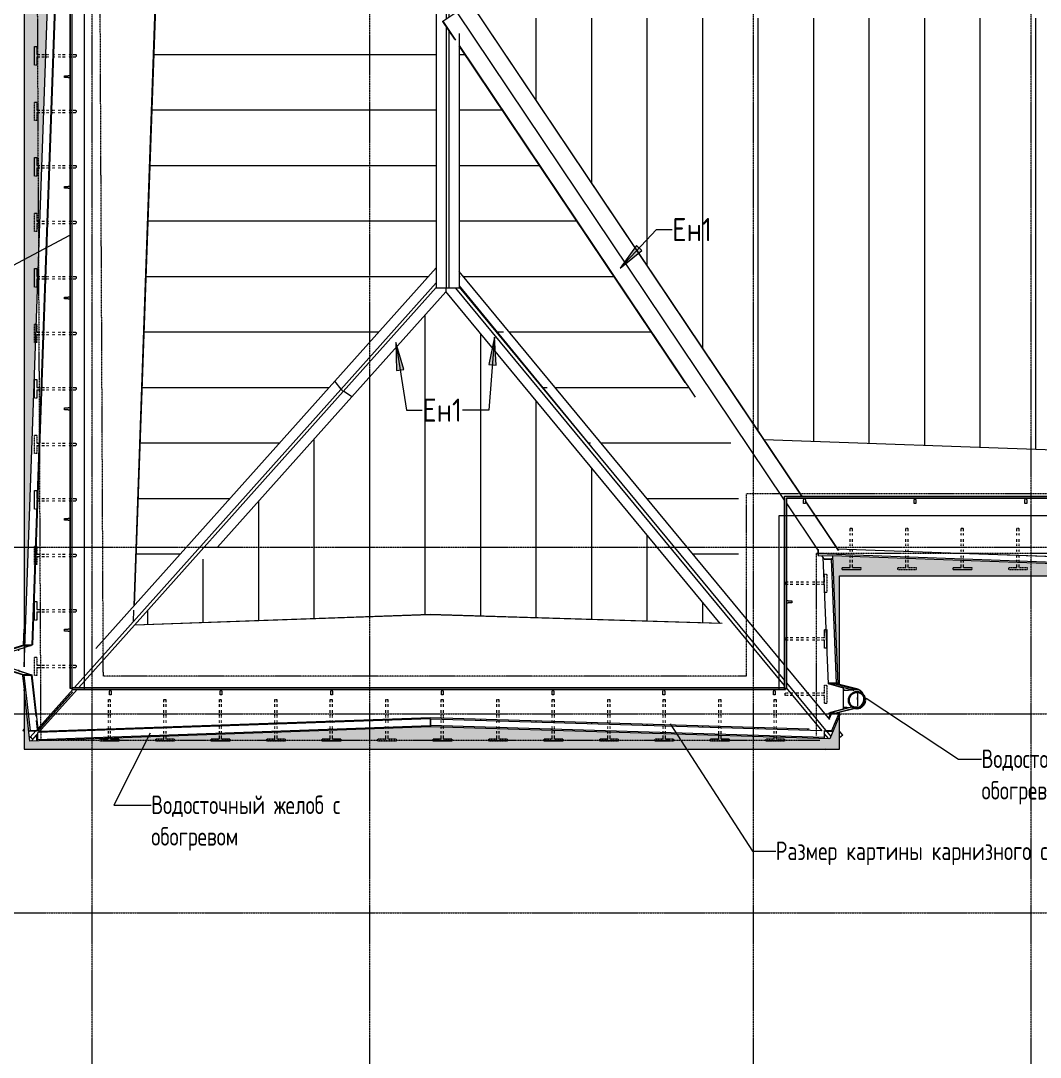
# Model space of a CAD drawing. Header units: millimetres. Extents: x -10178924 to 11692288, y -947381 to 58396.
# Drawn here: x -773 to 10250, y -568242 to -557036 of the extents above; entities that cross this region are included whole.
import ezdxf

# ---------------------------------------------------------------- set-up
doc = ezdxf.new("R2010")
doc.units = ezdxf.units.MM
for name, pattern in [('ADSK_Линия сетки', [25, 20, -2.5, 0, -2.5]), ('ADSK_Скрыто', [6, 3, -3]), ('ADSK_Штриховая_ш3 п1_5', [4.5, 3, -1.5])]:
    doc.linetypes.add(name, pattern=pattern)
for name, color, linetype, lineweight in [('Аннотация', 7, 'Continuous', 18), ('Антураж', 7, 'Continuous', 18), ('Крыша', 7, 'Continuous', 9), ('Крыша штриховка', 7, 'Continuous', 9), ('Обобщенные модели', 7, 'Continuous', 18), ('Ограждение', 7, 'Continuous', 9), ('Оси', 253, 'Continuous', 9), ('Узлы', 7, 'Continuous', 18)]:
    doc.layers.add(name, color=color, linetype=linetype, lineweight=lineweight)
doc.layers.add('Линии', color=7, linetype='Continuous', lineweight=9, true_color=0x00a600)
doc.styles.add('GOST Common_3', font='GOST_Common.ttf', dxfattribs={"width": 0.8, "height": 350})
doc.styles.add('GOST Common_4', font='GOST_Common.ttf', dxfattribs={"width": 0.9, "height": 200})

# ---------------------------------------------------------------- blocks, each defined once
blk = doc.blocks.new('Водосток - Тип 1 _карниз больше 490мм_-5158564-План кровли АР')
at = {"layer": 'Обобщенные модели'}
for p, q in [((42, 435), (125, 435)), ((125, 435), (199, 435)), ((222, 435), (231, 435)), ((125, 285), (19, 285)), ((231, 285), (125, 285))]:
    blk.add_line(p, q, dxfattribs=at)
for points, knots in [([(19, 285), (21, 285), (25, 286), (29, 289), (31, 292), (32, 295), (32, 297), (32, 299), (32, 302), (32, 304), (32, 306), (32, 309), (32, 311), (31, 314), (31, 317), (31, 320), (30, 323), (30, 326), (29, 329), (29, 332), (29, 336), (28, 340), (28, 346), (27, 355), (27, 365), (28, 373), (28, 376), (28, 377)], [-1, -1, -1, -1, -0.9411765, -0.8823529, -0.8529412, -0.8235294, -0.8088235, -0.7941176, -0.7794118, -0.7647059, -0.75, -0.7352941, -0.7205882, -0.7058824, -0.6911765, -0.6764706, -0.6617647, -0.6470588, -0.6323529, -0.6176471, -0.6029412, -0.5882353, -0.5588235, -0.5294118, -0.4705882, -0.4411765, -0.4270499, -0.4270499, -0.4270499, -0.4270499]), ([(222, 346), (222, 343), (222, 340), (221, 336), (221, 332), (221, 329), (220, 326), (220, 323), (219, 320), (219, 317), (219, 314), (218, 311), (218, 309), (218, 306), (218, 304), (218, 302), (218, 299), (218, 297), (218, 295), (219, 292), (221, 289), (225, 286), (229, 285), (231, 285)], [-0.4395894, -0.4395894, -0.4395894, -0.4395894, -0.4117647, -0.3970588, -0.3823529, -0.3676471, -0.3529412, -0.3382353, -0.3235294, -0.3088235, -0.2941176, -0.2794118, -0.2647059, -0.25, -0.2352941, -0.2205882, -0.2058824, -0.1911765, -0.1764706, -0.1470588, -0.1176471, -0.0588235, 0, 0, 0, 0]), ([(231, 435), (229, 435), (226, 434), (223, 433), (222, 432)], [-1, -1, -1, -1, -0.94117647, -0.90584248, -0.90584248, -0.90584248, -0.90584248])]:
    blk.add_open_spline(points, degree=3, knots=knots, dxfattribs=at)
blk = doc.blocks.new('Ограждение - 20 доп поручень 300-1864261-План кровли АР')
at = {"layer": 'Ограждение'}
for p, q in [((-60, 10), (-40, 10)), ((-60, 10), (-60, -10)), ((0, 10), (-40, 10)), ((0, -10), (0, 10)), ((-40, -10), (-60, -10)), ((-40, -10), (0, -10))]:
    blk.add_line(p, q, dxfattribs=at)
blk = doc.blocks.new('Ограждение - Ограждение-2505142-План кровли АР')
at = {"extrusion": (0, 0, -1), "zscale": -1}
for p in [(300, 6883), (300, 5687), (300, 4490), (300, 3293), (300, 2097), (300, 900)]:
    blk.add_blockref('Ограждение - 20 доп поручень 300-1864261-План кровли АР', p, dxfattribs=at)
for p, rotation in [((-7700, 2268), 270.0000000000002), ((-8896, 2268), 270.0000000000002), ((-10093, 2268), 270.0000000000002), ((-7565, 1206), 180), ((-196, 199), 270.0000000000002), ((-1392, 199), 270.0000000000002), ((-2589, 199), 270.0000000000002), ((-3785, 199), 270.0000000000002), ((-4982, 199), 270.0000000000002), ((-6179, 199), 270.0000000000002), ((-7375, 199), 270.0000000000002)]:
    blk.add_blockref('Ограждение - 20 доп поручень 300-1864261-План кровли АР', p, dxfattribs=dict(at, rotation=rotation))
blk = doc.blocks.new('Тип верхнего поручня - Верхний поручень_Внутренний_-2505167-План кровли АР')
at = {"layer": 'Ограждение', "true_color": 0x373f43}
for points in [[(7497, 269), (7505, 269), (7505, 2328), (7485, 2348), (7485, 269), (7495, 269)], [(19422, 2328), (19665, 2328), (19665, 2348), (7485, 2348), (7505, 2328), (19380, 2328)]]:
    blk.add_hatch(color=149, dxfattribs=at).paths.add_polyline_path(points)
at = {"layer": 'Ограждение'}
for p, q in [((-240, 269), (-240, 8282)), ((-220, 8282), (-220, 269)), ((7485, 269), (7485, 2348)), ((7485, 2348), (19665, 2348)), ((7505, 2328), (7505, 269)), ((19665, 2328), (7505, 2328)), ((-220, 269), (-240, 269)), ((-216, 259), (-216, 279)), ((-216, 279), (7485, 279)), ((7495, 259), (-216, 259)), ((7505, 269), (7485, 269)), ((7495, 269), (7495, 259))]:
    blk.add_line(p, q, dxfattribs=at)
blk = doc.blocks.new('Тип верхнего поручня - Верхний поручень_Внутренний_-V27-План кровли АР')
at = {"layer": 'Ограждение'}
for p, q in [((-240, 8282), (-240, 269)), ((-220, 8282), (-220, 269)), ((7485, 2348), (19665, 2348)), ((7485, 269), (7485, 2348)), ((7505, 2328), (19665, 2328)), ((7505, 269), (7505, 2328)), ((-220, 269), (-240, 269)), ((-216, 279), (-216, 259)), ((-216, 279), (7485, 279)), ((-216, 259), (7495, 259)), ((7485, 269), (7505, 269)), ((7495, 269), (7495, 259))]:
    blk.add_line(p, q, dxfattribs=at)
blk = doc.blocks.new('Planka_konka_K1 - Кровля - Планка конька К1-2964228-План кровли АР')
at = {"layer": 'Обобщенные модели'}
for p, q in [((-4100, 17), (-4100, 125)), ((4049, 125), (-4100, 125)), ((4100, 125), (4083, 125)), ((4100, 125), (4100, 17)), ((-4100, -17), (-4100, 17)), ((-1270, 17), (-4100, 17)), ((4100, 17), (-1192, 17)), ((4100, 17), (4100, -17)), ((-4100, -125), (-4100, -17)), ((-4100, -17), (-1320, -17)), ((-1169, -17), (4100, -17)), ((4100, -17), (4100, -125)), ((-1350, -125), (-4100, -125)), ((4100, -125), (-1077, -125))]:
    blk.add_line(p, q, dxfattribs=at)
blk = doc.blocks.new('Ограждение - Ограждение-2966262-План кровли АР')
at = {"layer": 'Ограждение'}
for p, q in [((3717, 4816), (2621, 3590)), ((7485, 524), (3967, 4776)), ((2688, 3502), (3717, 4654)), ((3717, 4603), (2713, 3479)), ((3823, 4598), (3822, 4558)), ((7485, 301), (3930, 4598)), ((3967, 4607), (7485, 355)), ((3822, 4558), (2808, 3423)), ((6789, 972), (3822, 4559)), ((2621, 3590), (40, 700)), ((2692, 3506), (2621, 3590)), ((-191, 279), (2688, 3502)), ((2713, 3479), (-145, 279)), ((2701, 3491), (2688, 3502)), ((2713, 3479), (2701, 3491)), ((2808, 3423), (2717, 3484)), ((2808, 3423), (1353, 1795)), ((7974, -67), (7505, 500)), ((-599, -178), (-209, 259)), ((-163, 259), (-581, -208)), ((7505, 330), (7929, -182)), ((7891, -190), (7505, 277)), ((-606, -23), (-612, -30)), ((-737, -169), (-751, -186)), ((-737, -198), (-751, -186)), ((-671, -258), (-610, -190)), ((-589, -217), (-645, -280)), ((7745, -182), (7733, -167)), ((7963, -276), (7914, -217)), ((7937, -192), (7985, -249)), ((8114, -236), (8078, -193)), ((-671, -258), (-680, -249)), ((-658, -269), (-671, -258)), ((-645, -280), (-658, -269)), ((8114, -236), (8078, -266)), ((7921, -396), (7916, -389)), ((7930, -389), (7921, -396))]:
    blk.add_line(p, q, dxfattribs=at)
blk = doc.blocks.new('Антураж 4 - Антураж 4-5053377-План кровли АР')
at = {"layer": 'Антураж'}
for p, q in [((7265, 2959), (12614, 2771)), ((12614, 2769), (7266, 2956)), ((7847, 1708), (7848, 1723)), ((7848, 1720), (7847, 1714)), ((7847, 1714), (7847, 1708)), ((7847, 1708), (8005, 1702)), ((7848, 1723), (7848, 1775)), ((7848, 1771), (7848, 1721)), ((12884, 1542), (7848, 1723)), ((7848, 1721), (7848, 1714)), ((7848, 1718), (7848, 1720)), ((7848, 1716), (7848, 1718)), ((7848, 1714), (7848, 1716)), ((8058, 1778), (12888, 1608)), ((9822, 1716), (12883, 1606))]:
    blk.add_line(p, q, dxfattribs=at)
blk = doc.blocks.new('Ограждение - Ограждение-5160384-План кровли АР')
at = {"layer": 'Ограждение'}
for p, q in [((3940, 7583), (4090, 7684)), ((4090, 7684), (4091, 7684)), ((7673, 2348), (4090, 7684)), ((7675, 2348), (4091, 7684)), ((3790, 7482), (3940, 7583)), ((7485, 2305), (3940, 7583)), ((3789, 7481), (3790, 7482)), ((3919, 7287), (3789, 7481)), ((3790, 7482), (3926, 7279)), ((3967, 7219), (6519, 3419)), ((6412, 3575), (3967, 7216)), ((7848, 1765), (7505, 2276)), ((7690, 2324), (7686, 2328)), ((7690, 2326), (7688, 2328)), ((8070, 1759), (7710, 2296)), ((8069, 1759), (7710, 2294)), ((7913, 1668), (7902, 1684))]:
    blk.add_line(p, q, dxfattribs=at)
blk = doc.blocks.new('Антураж 13 - Антураж 13-5662834-План кровли АР')
at = {"layer": 'Антураж'}
for p, q in [((452, 1161), (736, 9176)), ((739, 9179), (454, 1164)), ((-483, 8048), (-479, 8172)), ((-471, 8172), (-479, 8172)), ((-479, 8172), (-464, 8171)), ((-466, 8172), (-472, 8172)), ((-472, 8172), (-469, 8172)), ((-465, 8172), (-471, 8172)), ((-469, 8172), (-468, 8172)), ((-469, 8049), (-464, 8171)), ((-468, 8172), (-465, 8172)), ((-398, 8172), (-466, 8172)), ((-464, 8171), (-394, 8171)), ((-649, 738), (-394, 7937)), ((-389, 7941), (-645, 739)), ((446, 992), (450, 1116)), ((-743, 739), (-737, 910)), ((-743, 738), (-944, 675)), ((-943, 670), (-742, 734)), ((-737, 710), (-864, 670)), ((-737, 710), (-797, 691)), ((-797, 691), (-797, 676)), ((-737, 738), (-743, 739)), ((-738, 738), (-743, 738)), ((-742, 734), (-743, 738)), ((-742, 734), (-737, 734)), ((-645, 739), (-729, 712)), ((-649, 738), (-729, 738)), ((-729, 734), (-662, 734)), ((-662, 734), (-729, 713)), ((-663, 738), (-662, 734)), ((-743, 413), (-944, 475)), ((-742, 417), (-943, 480)), ((-663, 417), (-849, 476)), ((-796, 470), (-796, 459)), ((-796, 459), (-655, 415)), ((-754, 409), (-739, 411)), ((-754, 409), (-737, 259)), ((-742, 417), (-743, 413)), ((-743, 413), (-664, 413)), ((-663, 417), (-742, 417)), ((-739, 411), (-660, 411)), ((-739, 411), (-672, -189)), ((-664, 413), (-663, 417)), ((-660, 411), (-611, -29)), ((-655, 415), (-590, -167)), ((-587, -187), (-240, 202)), ((-606, -76), (-595, -173)), ((-672, -189), (-687, -191)), ((-687, -191), (-679, -191)), ((-677, -190), (-680, -190)), ((-680, -190), (-674, -190)), ((-679, -191), (-673, -190)), ((-675, -190), (-677, -190)), ((-673, -190), (-675, -190)), ((-674, -190), (-601, -190)), ((-596, -189), (-672, -189)), ((-588, -182), (-587, -187))]:
    blk.add_line(p, q, dxfattribs=at)
for centre, major_axis, end_param in [((-921, 575), (0, 103), 2.881291), ((-921, 575), (0, 98.5), 2.881291), ((-842, 575), (0, 98.5), 0.280977)]:
    blk.add_ellipse(centre, major_axis=major_axis, ratio=0.849709, start_param=0.260302, end_param=end_param, dxfattribs=at)
blk = doc.blocks.new('Антураж 14 - Антураж 14-5663099-План кровли АР')
at = {"layer": 'Антураж'}
for p, q in [((3653, 1067), (458, 955)), ((460, 957), (3653, 1069)), ((3653, 1069), (6787, 975)), ((3653, 1069), (3653, 1067)), ((6809, 972), (3653, 1067)), ((-209, 232), (-588, -193)), ((3656, -59), (-589, -208)), ((-567, -193), (3656, -45)), ((3656, -45), (7752, -168)), ((3656, -59), (7889, -187)), ((3656, -132), (3656, -59)), ((3656, -59), (3656, -132)), ((-589, -281), (3656, -132)), ((-589, -281), (-589, -208)), ((-588, -193), (-581, -193)), ((3656, -147), (3656, -132)), ((7914, -260), (3656, -132)), ((3656, -132), (3657, -147)), ((7914, -187), (7914, -260)), ((-588, -296), (-589, -281)), ((7914, -260), (7913, -275))]:
    blk.add_line(p, q, dxfattribs=at)
blk = doc.blocks.new('Антураж 15 - Антураж 15-5663413-План кровли АР')
at = {"layer": 'Антураж'}
for p, q in [((7902, 1685), (7888, 1706)), ((7959, 319), (7902, 1685)), ((7912, 1668), (7992, 1668)), ((7994, 1668), (7917, 1668)), ((7992, 1668), (8007, 1669)), ((7998, 1669), (7992, 1669)), ((7992, 1669), (7995, 1669)), ((8048, 325), (7992, 1668)), ((8000, 1669), (7994, 1668)), ((7995, 1669), (7997, 1669)), ((7997, 1669), (8000, 1669)), ((8007, 1669), (7998, 1669)), ((8122, 273), (7959, 319)), ((7962, 319), (7963, 324)), ((8209, 256), (7962, 319)), ((7962, 319), (8030, 319)), ((8031, 324), (7963, 324)), ((8048, 325), (7964, 325)), ((8031, 324), (8030, 319)), ((8030, 319), (8278, 256)), ((8062, 316), (8031, 324)), ((8062, 326), (8048, 325)), ((8279, 261), (8078, 312)), ((8122, 48), (8122, 273)), ((8278, 256), (8209, 256)), ((8209, 66), (7962, 2)), ((8030, 2), (7962, 2)), ((7962, 2), (7963, -3)), ((7986, 9), (7987, 11)), ((7987, 11), (8122, 48)), ((8030, 2), (8278, 66)), ((8031, -3), (8030, 2)), ((8279, 61), (8031, -3)), ((8278, 66), (8209, 66)), ((7962, -52), (7982, -3)), ((7963, -3), (8031, -3)), ((7992, -3), (7968, -60)), ((7992, -3), (8071, -3)), ((8071, -3), (7994, -189)), ((8071, -3), (8084, -11)), ((8084, -11), (8078, -24)), ((7994, -189), (7924, -189)), ((7928, -192), (7995, -192)), ((7994, -192), (7993, -194)), ((7996, -194), (7993, -194)), ((7993, -194), (7999, -197)), ((8007, -197), (7994, -189)), ((7995, -192), (8000, -195)), ((7996, -193), (7996, -194)), ((7998, -195), (7996, -194)), ((7998, -193), (7998, -195)), ((8000, -195), (7998, -195)), ((7999, -197), (8007, -197))]:
    blk.add_line(p, q, dxfattribs=at)
for centre, major_axis, start_param, end_param in [((8187, 161), (0, 98.5), 5.694584, 6.021983), ((8255, 161), (0, 98.5), 3.402795, 6.021983), ((8255, 161), (0, 103), 3.401894, 6.022884), ((8187, 161), (0, 98.5), 4.611895, 4.812883), ((8187, 161), (0, 98.5), 3.402795, 3.730193)]:
    blk.add_ellipse(centre, major_axis=major_axis, ratio=0.890848, start_param=start_param, end_param=end_param, dxfattribs=at)
blk = doc.blocks.new('Кровля')
at = {"layer": 'Аннотация', "lineweight": 9}
for points in [[(5708, 4812), (5942, 5003), (5885, 5057)], [(4350, 4066), (4287, 3770), (4366, 3764)], [(3282, 4009), (3291, 3707), (3369, 3719)]]:
    blk.add_hatch(color=256, dxfattribs=at).paths.add_polyline_path(points)
at = {"layer": 'Крыша штриховка'}
h = blk.add_hatch(dxfattribs=at)
h.set_pattern_fill('FP_14', color=256, style=0, pattern_type=2)
h.set_pattern_definition([(0, (-331.4, 0), (0, 600), [])])
h.paths.add_polyline_path([(-675, -299), (-656, -298), (-589, -222), (-589, -217), (-645, -280), (-680, -249), (-679, -258)])
h.paths.add_polyline_path([(-581, -208), (-576, -208), (-563, -193), (-568, -193)])
h.paths.add_polyline_path([(-611, -29), (-606, -23), (-655, 415), (-663, 417), (-664, 413), (-737, 412), (-737, 411), (-660, 411), (-636, 197)])
h.paths.add_polyline_path([(-729, 712), (-645, 739), (-389, 7942), (-394, 7937), (-650, 738), (-663, 738), (-662, 734), (-729, 713)])
h.paths.add_polyline_path([(454, 1164), (3717, 4816), (3717, 12445), (739, 9179), (466, 1499)])
h.paths.add_polyline_path([(3717, 12577), (3717, 12639), (3649, 12639), (3700, 12593)])
h = blk.add_hatch(dxfattribs=at)
h.set_pattern_fill('FP_21', color=256, style=0, pattern_type=2)
h.set_pattern_definition([(90, (0, 161.5), (-600, 4e-14), [])])
h.paths.add_polyline_path([(13175, 1527), (13176, 1527), (13175, 1527)])
h.paths.add_polyline_path([(12897, 1552), (12887, 1608), (11119, 1669), (12888, 1606)])
h.paths.add_polyline_path([(13162, 1552), (13171, 1607), (13176, 1606), (19380, 1824), (19380, 2243), (19366, 2259), (19378, 1826), (13171, 1608), (13168, 1594)])
h.paths.add_polyline_path([(35578, 1552), (35569, 1608), (29060, 1844), (29060, 2009), (29053, 2009), (29053, 1733), (29060, 1733), (29060, 1835), (35564, 1599), (35564, 1606), (35569, 1606), (35572, 1592)])
h.paths.add_polyline_path([(35843, 1552), (35853, 1606), (35864, 1606), (41077, 1795), (41085, 1806), (35853, 1615), (35852, 1607)])
h.paths.add_polyline_path([(23571, 1633), (24009, 1633), (24009, 1694), (23355, 1695), (23346, 1698), (23331, 1710), (23325, 1717), (23320, 1726), (23318, 1733), (23217, 1733), (23217, 1633), (23562, 1633)])
h.paths.add_polyline_path([(24792, 1633), (25409, 1633), (25409, 1733), (25322, 1733), (25315, 1719), (25303, 1704), (25294, 1699), (25285, 1696), (25267, 1694), (25160, 1694), (24742, 1694), (24742, 1633), (24788, 1633)])
h.paths.add_polyline_path([(24947, 1694), (24947, 1694), (24985, 1694)])
h.paths.add_polyline_path([(29060, 2029), (29060, 2251), (29053, 2243), (29053, 2029)])
h.paths.add_polyline_path([(28778, 2243), (26448, 4301), (28515, 2243)])
h.paths.add_polyline_path([(19665, 2243), (19918, 2243), (21985, 4301), (19656, 2243)])
h.paths.add_polyline_path([(19361, 2468), (24217, 6757), (29060, 2479), (29060, 2997), (33459, 2838), (33459, 5991), (35759, 5991), (35759, 2764), (41946, 2990), (45229, 7507), (45217, 7516), (15841, 7516), (15841, 7203), (14441, 7203), (14441, 7516), (4204, 7516), (7265, 2959), (12614, 2771), (12614, 5991), (14914, 5991), (14914, 2822), (19347, 2978), (19359, 2540)])
h.paths.add_polyline_path([(45455, 7507), (45462, 7516), (45442, 7516)])
h.paths.add_polyline_path([(45548, 7680), (45576, 7680), (45587, 7689), (45597, 7703), (45597, 7719), (45563, 7692)])
h.paths.add_polyline_path([(45613, 7729), (45611, 7730), (45609, 7729), (45611, 7729)])
h = blk.add_hatch(dxfattribs=at)
h.set_pattern_fill('FP_10', color=256, style=0, pattern_type=2)
h.set_pattern_definition([(180, (2659, 0), (-7e-14, -600), [])])
h.paths.add_polyline_path([(7968, -60), (7992, -3), (8071, -3), (8078, -8), (8078, 9), (8030, -3), (7982, -3), (7962, -52)])
h.paths.add_polyline_path([(7986, 9), (8078, 32), (8078, 36), (7987, 11)])
h.paths.add_polyline_path([(8078, 286), (8078, 290), (7962, 319), (7963, 324), (8031, 324), (8062, 316), (8062, 326), (8030, 325), (7965, 325), (7911, 1637), (7904, 1647), (7959, 319), (8062, 290)])
h.paths.add_polyline_path([(6988, 1125), (6988, 1499), (6992, 1499), (6988, 1523), (6988, 2819), (6519, 3419), (6412, 3576), (3967, 7216), (3967, 4776), (6678, 1499)])
h.paths.add_polyline_path([(5821, 2366), (3967, 4740), (3967, 4621), (5401, 2873), (5690, 2524)])
h = blk.add_hatch(dxfattribs=at)
h.set_pattern_fill('FP_15', color=256, style=0, pattern_type=2)
h.set_pattern_definition([(90, (0, -208.46), (-600, 4e-14), [])])
h.paths.add_polyline_path([(-656, -298), (-588, -296), (-589, -269), (-589, -222), (-654, -296)])
h.paths.add_polyline_path([(-576, -208), (3657, -59), (7744, -182), (7733, -167), (3653, -45), (-564, -193)])
h.paths.add_polyline_path([(460, 957), (3656, 1069), (6787, 975), (3822, 4558), (1362, 1805), (752, 1285), (470, 968)])
h.paths.add_polyline_path([(5401, 2873), (3967, 4621), (3967, 4607), (5246, 3061)])
at = {"layer": 'Узлы', "true_color": 0xffffff}
h = blk.add_hatch(color=7, dxfattribs=at)
h.paths.add_polyline_path([(41826, -522), (49651, -522), (49651, 475), (49563, 474), (49503, -471), (45149, -323), (41142, -458), (41080, -77), (41080, -522), (41465, -522)])
h.paths.add_polyline_path([(-454, -389), (8078, -389), (8077, -26), (7973, -277), (3656, -147), (-675, -299), (-737, 259), (-737, -389)])
h.paths.add_polyline_path([(41080, 178), (41098, 183), (41188, 1720), (35857, 1527), (35850, 1488), (41080, 1488), (41080, 182)])
h.paths.add_polyline_path([(8078, 312), (8078, 1488), (12890, 1488), (12883, 1527), (8005, 1702), (8062, 316)])
h.paths.add_polyline_path([(-737, 503), (-469, 8049), (-6523, 7837), (-6530, 7799), (-737, 7799), (-737, 523)])
h.paths.add_polyline_path([(49651, 797), (49651, 7859), (55892, 7859), (55892, 8471), (55881, 8468), (55687, 8000), (49351, 8221), (49619, 804), (49633, 803), (49650, 798)])
h.paths.add_polyline_path([(16531, 1488), (35572, 1488), (35566, 1520), (29060, 1756), (29060, 1633), (19380, 1633), (19380, 1744), (13175, 1527), (13168, 1488), (15808, 1488)])
h.paths.add_polyline_path([(-7228, 7799), (-6808, 7799), (-6813, 7829), (-7123, 7899), (-6948, 14171), (-7182, 20169), (-7228, 20180), (-7228, 7899)])
h.paths.add_polyline_path([(55892, 8774), (55892, 16805), (55861, 16797), (55713, 12785), (55861, 8782), (55865, 8781)])
h.paths.add_polyline_path([(24355, 13320), (32597, 13639), (32606, 13678), (16108, 13678), (16118, 13638), (24355, 13320)])
h.paths.add_polyline_path([(10665, 13409), (15825, 13610), (15841, 13678), (11105, 13678), (11105, 21013), (10509, 21012), (10529, 20925), (10924, 20798), (10667, 13473)])
h.paths.add_polyline_path([(38182, 13414), (37898, 20847), (38471, 21009), (38481, 21051), (37707, 21051), (37707, 13678), (32878, 13678), (32888, 13638), (38175, 13414)])
h.paths.add_polyline_path([(55892, 17108), (55892, 32796), (55861, 32788), (55572, 24949), (55861, 17116), (55865, 17115)])
h.paths.add_polyline_path([(-7228, 20475), (-7183, 20486), (-6960, 26174), (-7183, 31854), (-7228, 31866), (-7228, 20479)])
h.paths.add_polyline_path([(45338, 20583), (45060, 27855), (45032, 27863), (45032, 21051), (38749, 21051), (38759, 21009), (45144, 20596)])
h.paths.add_polyline_path([(3393, 20705), (10229, 20956), (10242, 21013), (3737, 21013), (3737, 28193), (3694, 28182), (3395, 20761)])
h.paths.add_polyline_path([(45032, 28152), (45061, 28160), (45350, 35732), (45288, 37345), (45032, 37345), (45032, 28160)])
h.paths.add_polyline_path([(3737, 28469), (3737, 42947), (3702, 42939), (3419, 35708), (3702, 28478), (3737, 28470)])
h.paths.add_polyline_path([(-7228, 32161), (-7192, 32170), (-7003, 37564), (-7192, 42952), (-7228, 42961), (-7228, 32165)])
h.paths.add_polyline_path([(55892, 33099), (55892, 43247), (55860, 43239), (55675, 38160), (55861, 33107), (55865, 33106)])
h.paths.add_polyline_path([(45072, 38095), (45259, 38095), (45067, 43128), (45032, 43137), (45032, 38095), (45070, 38095)])
h.paths.add_polyline_path([(3737, 43224), (3737, 43717), (-7228, 43717), (-7228, 43256), (-7192, 43265), (-7068, 43609), (-1846, 43422), (3578, 43616), (3702, 43233), (3737, 43224)])
h.paths.add_polyline_path([(45032, 43426), (45104, 43445), (45207, 43781), (50463, 43599), (55714, 43781), (55836, 43551), (55892, 43536), (55892, 43899), (45032, 43899), (45032, 43440)])
at = {"layer": 'Аннотация', "lineweight": 9}
for p, q in [((-246, 5165), (-1607, 4442)), ((5708, 4812), (6101, 5230)), ((6101, 5230), (6269, 5230)), ((5885, 5057), (5708, 4812)), ((5942, 5003), (5885, 5057)), ((5708, 4812), (5942, 5003)), ((4350, 4066), (4287, 3770)), ((4350, 4066), (4287, 3278)), ((4366, 3764), (4350, 4066)), ((3282, 4009), (3291, 3707)), ((3369, 3719), (3282, 4009)), ((3282, 4009), (3399, 3278)), ((3291, 3707), (3369, 3719)), ((4287, 3770), (4366, 3764)), ((3399, 3278), (3567, 3278)), ((4143, 3278), (4002, 3278)), ((4287, 3278), (4143, 3278)), ((8369, 164), (9365, -495)), ((626, -216), (232, -993)), ((6247, -113), (7139, -1491)), ((9365, -495), (9615, -495)), ((232, -993), (638, -993)), ((7139, -1491), (7390, -1491))]:
    blk.add_line(p, q, dxfattribs=at)
at = {"layer": 'Крыша'}
for p, q in [((3967, 4621), (5401, 2873)), ((-737, 413), (-737, 411)), ((8078, 286), (8078, 290)), ((8078, 32), (8078, 36)), ((8078, -8), (8078, 9)), ((-656, -298), (-589, -222)), ((-576, -208), (-563, -193))]:
    blk.add_line(p, q, dxfattribs=at)
at = {"layer": 'Линии', "color": 7, "linetype": 'ADSK_Штриховая_ш3 п1_5'}
for p, q in [((120, 401), (81, 8707)), ((-596, 8014), (-557, -289)), ((41905, 2373), (7071, 2373)), ((7071, 2373), (7071, 401)), ((7831, 1733), (41247, 1733)), ((7831, -239), (7831, 1733)), ((7071, 401), (120, 401)), ((-557, -289), (7868, -289))]:
    blk.add_line(p, q, dxfattribs=at)
at = {"layer": 'Линии', "color": 5, "true_color": 0x0000ff}
for p, q in [((-87, 8449), (-87, 261)), ((7428, 2138), (41730, 2138)), ((7428, 261), (7428, 2138)), ((-87, 261), (7428, 261))]:
    blk.add_line(p, q, dxfattribs=at)
at = {"layer": 'Линии', "color": 7}
for p, q in [((-737, 503), (-469, 8049)), ((-737, 7799), (-737, 503)), ((12883, 1527), (8005, 1702)), ((8005, 1702), (8062, 316)), ((8078, 312), (8078, 1488)), ((8078, 1488), (12890, 1488)), ((-675, -299), (-737, 259)), ((-737, 259), (-737, -389)), ((8062, 316), (8078, 312)), ((8078, -24), (7973, -277)), ((8078, -389), (8078, -24)), ((3657, -147), (-675, -299)), ((7973, -277), (3657, -147)), ((-737, -389), (8078, -389))]:
    blk.add_line(p, q, dxfattribs=at)
at = {"layer": 'Линии', "color": 7, "linetype": 'ADSK_Скрыто'}
for p, q in [((-625, 7009), (-625, 7209)), ((-625, 7209), (-600, 7209)), ((-600, 7209), (-600, 7121)), ((-600, 7121), (-565, 7121)), ((-600, 7096), (-600, 7009)), ((-600, 7096), (-565, 7096)), ((-545, 7121), (-515, 7121)), ((-545, 7096), (-515, 7096)), ((-495, 7121), (-465, 7121)), ((-495, 7096), (-465, 7096)), ((-430, 7121), (-400, 7121)), ((-430, 7096), (-400, 7096)), ((-370, 7121), (-340, 7121)), ((-370, 7096), (-340, 7096)), ((-320, 7121), (-290, 7121)), ((-320, 7096), (-290, 7096)), ((-255, 7121), (-225, 7121)), ((-255, 7096), (-225, 7096)), ((-205, 7121), (-175, 7121)), ((-205, 7096), (-175, 7096)), ((-175, 7121), (-175, 7096)), ((-600, 7009), (-625, 7009)), ((-625, 6409), (-625, 6609)), ((-625, 6609), (-600, 6609)), ((-600, 6609), (-600, 6521)), ((-600, 6521), (-565, 6521)), ((-545, 6521), (-515, 6521)), ((-495, 6521), (-465, 6521)), ((-430, 6521), (-400, 6521)), ((-370, 6521), (-340, 6521)), ((-320, 6521), (-290, 6521)), ((-255, 6521), (-225, 6521)), ((-205, 6521), (-175, 6521)), ((-175, 6521), (-175, 6496)), ((-600, 6409), (-625, 6409)), ((-600, 6496), (-600, 6409)), ((-600, 6496), (-565, 6496)), ((-545, 6496), (-515, 6496)), ((-495, 6496), (-465, 6496)), ((-430, 6496), (-400, 6496)), ((-370, 6496), (-340, 6496)), ((-320, 6496), (-290, 6496)), ((-255, 6496), (-225, 6496)), ((-205, 6496), (-175, 6496)), ((-625, 5809), (-625, 6009)), ((-625, 6009), (-600, 6009)), ((-600, 6009), (-600, 5921)), ((-600, 5921), (-565, 5921)), ((-600, 5896), (-600, 5809)), ((-600, 5896), (-565, 5896)), ((-545, 5921), (-515, 5921)), ((-545, 5896), (-515, 5896)), ((-495, 5921), (-465, 5921)), ((-495, 5896), (-465, 5896)), ((-430, 5921), (-400, 5921)), ((-430, 5896), (-400, 5896)), ((-370, 5921), (-340, 5921)), ((-370, 5896), (-340, 5896)), ((-320, 5921), (-290, 5921)), ((-320, 5896), (-290, 5896)), ((-255, 5921), (-225, 5921)), ((-255, 5896), (-225, 5896)), ((-205, 5921), (-175, 5921)), ((-205, 5896), (-175, 5896)), ((-175, 5921), (-175, 5896)), ((-600, 5809), (-625, 5809)), ((-625, 5209), (-625, 5409)), ((-625, 5409), (-600, 5409)), ((-600, 5409), (-600, 5321)), ((-600, 5321), (-565, 5321)), ((-600, 5296), (-600, 5209)), ((-600, 5296), (-565, 5296)), ((-545, 5321), (-515, 5321)), ((-545, 5296), (-515, 5296)), ((-495, 5321), (-465, 5321)), ((-495, 5296), (-465, 5296)), ((-430, 5321), (-400, 5321)), ((-430, 5296), (-400, 5296)), ((-370, 5321), (-340, 5321)), ((-370, 5296), (-340, 5296)), ((-320, 5321), (-290, 5321)), ((-320, 5296), (-290, 5296)), ((-255, 5321), (-225, 5321)), ((-255, 5296), (-225, 5296)), ((-205, 5321), (-175, 5321)), ((-205, 5296), (-175, 5296)), ((-175, 5321), (-175, 5296)), ((-600, 5209), (-625, 5209)), ((-625, 4609), (-625, 4809)), ((-625, 4809), (-600, 4809)), ((-600, 4809), (-600, 4721)), ((-600, 4721), (-565, 4721)), ((-545, 4721), (-515, 4721)), ((-495, 4721), (-465, 4721)), ((-430, 4721), (-400, 4721)), ((-370, 4721), (-340, 4721)), ((-320, 4721), (-290, 4721)), ((-255, 4721), (-225, 4721)), ((-205, 4721), (-175, 4721)), ((-175, 4721), (-175, 4696)), ((-600, 4609), (-625, 4609)), ((-600, 4696), (-600, 4609)), ((-600, 4696), (-565, 4696)), ((-545, 4696), (-515, 4696)), ((-495, 4696), (-465, 4696)), ((-430, 4696), (-400, 4696)), ((-370, 4696), (-340, 4696)), ((-320, 4696), (-290, 4696)), ((-255, 4696), (-225, 4696)), ((-205, 4696), (-175, 4696)), ((-625, 4009), (-625, 4209)), ((-625, 4209), (-600, 4209)), ((-600, 4209), (-600, 4121)), ((-600, 4121), (-565, 4121)), ((-600, 4096), (-600, 4009)), ((-600, 4096), (-565, 4096)), ((-545, 4121), (-515, 4121)), ((-545, 4096), (-515, 4096)), ((-495, 4121), (-465, 4121)), ((-495, 4096), (-465, 4096)), ((-430, 4121), (-400, 4121)), ((-430, 4096), (-400, 4096)), ((-370, 4121), (-340, 4121)), ((-370, 4096), (-340, 4096)), ((-320, 4121), (-290, 4121)), ((-320, 4096), (-290, 4096)), ((-255, 4121), (-225, 4121)), ((-255, 4096), (-225, 4096)), ((-205, 4121), (-175, 4121)), ((-205, 4096), (-175, 4096)), ((-175, 4121), (-175, 4096)), ((-600, 4009), (-625, 4009)), ((-625, 3409), (-625, 3609)), ((-625, 3609), (-600, 3609)), ((-600, 3609), (-600, 3521)), ((-600, 3521), (-565, 3521)), ((-600, 3496), (-600, 3409)), ((-600, 3496), (-565, 3496)), ((-545, 3521), (-515, 3521)), ((-545, 3496), (-515, 3496)), ((-495, 3521), (-465, 3521)), ((-495, 3496), (-465, 3496)), ((-430, 3521), (-400, 3521)), ((-430, 3496), (-400, 3496)), ((-370, 3521), (-340, 3521)), ((-370, 3496), (-340, 3496)), ((-320, 3521), (-290, 3521)), ((-320, 3496), (-290, 3496)), ((-255, 3521), (-225, 3521)), ((-255, 3496), (-225, 3496)), ((-205, 3521), (-175, 3521)), ((-205, 3496), (-175, 3496)), ((-175, 3521), (-175, 3496)), ((-600, 3409), (-625, 3409)), ((-625, 2809), (-625, 3009)), ((-625, 3009), (-600, 3009)), ((-600, 3009), (-600, 2921)), ((-600, 2921), (-565, 2921)), ((-545, 2921), (-515, 2921)), ((-495, 2921), (-465, 2921)), ((-430, 2921), (-400, 2921)), ((-370, 2921), (-340, 2921)), ((-320, 2921), (-290, 2921)), ((-255, 2921), (-225, 2921)), ((-205, 2921), (-175, 2921)), ((-175, 2921), (-175, 2896)), ((-600, 2809), (-625, 2809)), ((-600, 2896), (-600, 2809)), ((-600, 2896), (-565, 2896)), ((-545, 2896), (-515, 2896)), ((-495, 2896), (-465, 2896)), ((-430, 2896), (-400, 2896)), ((-370, 2896), (-340, 2896)), ((-320, 2896), (-290, 2896)), ((-255, 2896), (-225, 2896)), ((-205, 2896), (-175, 2896)), ((-625, 2209), (-625, 2409)), ((-625, 2409), (-600, 2409)), ((-600, 2409), (-600, 2321)), ((-600, 2321), (-565, 2321)), ((-600, 2296), (-600, 2209)), ((-600, 2296), (-565, 2296)), ((-545, 2321), (-515, 2321)), ((-545, 2296), (-515, 2296)), ((-495, 2321), (-465, 2321)), ((-495, 2296), (-465, 2296)), ((-430, 2321), (-400, 2321)), ((-430, 2296), (-400, 2296)), ((-370, 2321), (-340, 2321)), ((-370, 2296), (-340, 2296)), ((-320, 2321), (-290, 2321)), ((-320, 2296), (-290, 2296)), ((-255, 2321), (-225, 2321)), ((-255, 2296), (-225, 2296)), ((-205, 2321), (-175, 2321)), ((-205, 2296), (-175, 2296)), ((-175, 2321), (-175, 2296)), ((-600, 2209), (-625, 2209)), ((8196, 1971), (8196, 2001)), ((8196, 2001), (8221, 2001)), ((8196, 1921), (8196, 1951)), ((8221, 1971), (8221, 2001)), ((8221, 1921), (8221, 1951)), ((8796, 1971), (8796, 2001)), ((8796, 2001), (8821, 2001)), ((8796, 1921), (8796, 1951)), ((8821, 1971), (8821, 2001)), ((8821, 1921), (8821, 1951)), ((9396, 1971), (9396, 2001)), ((9396, 2001), (9421, 2001)), ((9396, 1921), (9396, 1951)), ((9421, 1971), (9421, 2001)), ((9421, 1921), (9421, 1951)), ((9996, 1971), (9996, 2001)), ((9996, 2001), (10021, 2001)), ((9996, 1921), (9996, 1951)), ((10021, 1971), (10021, 2001)), ((10021, 1921), (10021, 1951)), ((-625, 1609), (-625, 1809)), ((-625, 1809), (-600, 1809)), ((-600, 1809), (-600, 1721)), ((8196, 1856), (8196, 1886)), ((8196, 1806), (8196, 1836)), ((8221, 1856), (8221, 1886)), ((8221, 1806), (8221, 1836)), ((8796, 1856), (8796, 1886)), ((8796, 1806), (8796, 1836)), ((8821, 1856), (8821, 1886)), ((8821, 1806), (8821, 1836)), ((9396, 1856), (9396, 1886)), ((9396, 1806), (9396, 1836)), ((9421, 1856), (9421, 1886)), ((9421, 1806), (9421, 1836)), ((9996, 1856), (9996, 1886)), ((9996, 1806), (9996, 1836)), ((10021, 1856), (10021, 1886)), ((10021, 1806), (10021, 1836)), ((-600, 1721), (-565, 1721)), ((-600, 1696), (-600, 1609)), ((-600, 1696), (-565, 1696)), ((-545, 1721), (-515, 1721)), ((-545, 1696), (-515, 1696)), ((-495, 1721), (-465, 1721)), ((-495, 1696), (-465, 1696)), ((-430, 1721), (-400, 1721)), ((-430, 1696), (-400, 1696)), ((-370, 1721), (-340, 1721)), ((-370, 1696), (-340, 1696)), ((-320, 1721), (-290, 1721)), ((-320, 1696), (-290, 1696)), ((-255, 1721), (-225, 1721)), ((-255, 1696), (-225, 1696)), ((-205, 1721), (-175, 1721)), ((-205, 1696), (-175, 1696)), ((-175, 1721), (-175, 1696)), ((8196, 1746), (8196, 1776)), ((8196, 1681), (8196, 1711)), ((8221, 1746), (8221, 1776)), ((8221, 1681), (8221, 1711)), ((8796, 1746), (8796, 1776)), ((8796, 1681), (8796, 1711)), ((8821, 1746), (8821, 1776)), ((8821, 1681), (8821, 1711)), ((9396, 1746), (9396, 1776)), ((9396, 1681), (9396, 1711)), ((9421, 1746), (9421, 1776)), ((9421, 1681), (9421, 1711)), ((9996, 1746), (9996, 1776)), ((9996, 1681), (9996, 1711)), ((10021, 1746), (10021, 1776)), ((10021, 1681), (10021, 1711)), ((-600, 1609), (-625, 1609)), ((8108, 1551), (8108, 1576)), ((8108, 1576), (8196, 1576)), ((8196, 1631), (8196, 1661)), ((8196, 1576), (8196, 1611)), ((8221, 1631), (8221, 1661)), ((8221, 1576), (8221, 1611)), ((8221, 1576), (8308, 1576)), ((8308, 1576), (8308, 1551)), ((8708, 1551), (8708, 1576)), ((8708, 1576), (8796, 1576)), ((8796, 1631), (8796, 1661)), ((8796, 1576), (8796, 1611)), ((8821, 1631), (8821, 1661)), ((8821, 1576), (8821, 1611)), ((8821, 1576), (8908, 1576)), ((8908, 1576), (8908, 1551)), ((9308, 1551), (9308, 1576)), ((9308, 1576), (9396, 1576)), ((9396, 1631), (9396, 1661)), ((9396, 1576), (9396, 1611)), ((9421, 1631), (9421, 1661)), ((9421, 1576), (9421, 1611)), ((9421, 1576), (9508, 1576)), ((9508, 1576), (9508, 1551)), ((9908, 1551), (9908, 1576)), ((9908, 1576), (9996, 1576)), ((9996, 1631), (9996, 1661)), ((9996, 1576), (9996, 1611)), ((10021, 1631), (10021, 1661)), ((10021, 1576), (10021, 1611)), ((10021, 1576), (10108, 1576)), ((10108, 1576), (10108, 1551)), ((7918, 1505), (7943, 1505)), ((7918, 1417), (7918, 1505)), ((7943, 1505), (7943, 1305)), ((8308, 1551), (8108, 1551)), ((8908, 1551), (8708, 1551)), ((9508, 1551), (9308, 1551)), ((10108, 1551), (9908, 1551)), ((7493, 1392), (7493, 1417)), ((7523, 1417), (7493, 1417)), ((7523, 1392), (7493, 1392)), ((7573, 1417), (7543, 1417)), ((7573, 1392), (7543, 1392)), ((7638, 1417), (7608, 1417)), ((7638, 1392), (7608, 1392)), ((7688, 1417), (7658, 1417)), ((7688, 1392), (7658, 1392)), ((7748, 1417), (7718, 1417)), ((7748, 1392), (7718, 1392)), ((7813, 1417), (7783, 1417)), ((7813, 1392), (7783, 1392)), ((7863, 1417), (7833, 1417)), ((7863, 1392), (7833, 1392)), ((7918, 1417), (7883, 1417)), ((7918, 1392), (7883, 1392)), ((7918, 1305), (7918, 1392)), ((7943, 1305), (7918, 1305)), ((-625, 1009), (-625, 1209)), ((-625, 1209), (-600, 1209)), ((-600, 1209), (-600, 1121)), ((-600, 1121), (-565, 1121)), ((-545, 1121), (-515, 1121)), ((-495, 1121), (-465, 1121)), ((-430, 1121), (-400, 1121)), ((-370, 1121), (-340, 1121)), ((-320, 1121), (-290, 1121)), ((-255, 1121), (-225, 1121)), ((-205, 1121), (-175, 1121)), ((-175, 1121), (-175, 1096)), ((-600, 1009), (-625, 1009)), ((-600, 1096), (-600, 1009)), ((-600, 1096), (-565, 1096)), ((-545, 1096), (-515, 1096)), ((-495, 1096), (-465, 1096)), ((-430, 1096), (-400, 1096)), ((-370, 1096), (-340, 1096)), ((-320, 1096), (-290, 1096)), ((-255, 1096), (-225, 1096)), ((-205, 1096), (-175, 1096)), ((7918, 905), (7943, 905)), ((7918, 817), (7918, 905)), ((7943, 905), (7943, 705)), ((7493, 792), (7493, 817)), ((7523, 817), (7493, 817)), ((7523, 792), (7493, 792)), ((7573, 817), (7543, 817)), ((7573, 792), (7543, 792)), ((7638, 817), (7608, 817)), ((7638, 792), (7608, 792)), ((7688, 817), (7658, 817)), ((7688, 792), (7658, 792)), ((7748, 817), (7718, 817)), ((7748, 792), (7718, 792)), ((7813, 817), (7783, 817)), ((7813, 792), (7783, 792)), ((7863, 817), (7833, 817)), ((7863, 792), (7833, 792)), ((7918, 817), (7883, 817)), ((7918, 792), (7883, 792)), ((7918, 705), (7918, 792)), ((7943, 705), (7918, 705)), ((-625, 409), (-625, 609)), ((-625, 609), (-600, 609)), ((-600, 609), (-600, 521)), ((-600, 521), (-565, 521)), ((-600, 496), (-600, 409)), ((-600, 496), (-565, 496)), ((-545, 521), (-515, 521)), ((-545, 496), (-515, 496)), ((-495, 521), (-465, 521)), ((-495, 496), (-465, 496)), ((-430, 521), (-400, 521)), ((-430, 496), (-400, 496)), ((-370, 521), (-340, 521)), ((-370, 496), (-340, 496)), ((-320, 521), (-290, 521)), ((-320, 496), (-290, 496)), ((-255, 521), (-225, 521)), ((-255, 496), (-225, 496)), ((-205, 521), (-175, 521)), ((-205, 496), (-175, 496)), ((-175, 521), (-175, 496)), ((-600, 409), (-625, 409)), ((7918, 305), (7943, 305)), ((7918, 217), (7918, 305)), ((7943, 305), (7943, 105)), ((174, 121), (174, 151)), ((174, 151), (199, 151)), ((199, 121), (199, 151)), ((774, 121), (774, 151)), ((774, 151), (799, 151)), ((799, 121), (799, 151)), ((1374, 121), (1374, 151)), ((1374, 151), (1399, 151)), ((1399, 121), (1399, 151)), ((1974, 121), (1974, 151)), ((1974, 151), (1999, 151)), ((1999, 121), (1999, 151)), ((2574, 121), (2574, 151)), ((2574, 151), (2599, 151)), ((2599, 121), (2599, 151)), ((3174, 121), (3174, 151)), ((3174, 151), (3199, 151)), ((3199, 121), (3199, 151)), ((3774, 121), (3774, 151)), ((3774, 151), (3799, 151)), ((3799, 121), (3799, 151)), ((4374, 121), (4374, 151)), ((4374, 151), (4399, 151)), ((4399, 121), (4399, 151)), ((4974, 121), (4974, 151)), ((4974, 151), (4999, 151)), ((4999, 121), (4999, 151)), ((5574, 121), (5574, 151)), ((5574, 151), (5599, 151)), ((5599, 121), (5599, 151)), ((6174, 121), (6174, 151)), ((6174, 151), (6199, 151)), ((6199, 121), (6199, 151)), ((6774, 121), (6774, 151)), ((6774, 151), (6799, 151)), ((6799, 121), (6799, 151)), ((7374, 121), (7374, 151)), ((7374, 151), (7399, 151)), ((7399, 121), (7399, 151)), ((7493, 192), (7493, 217)), ((7523, 217), (7493, 217)), ((7523, 192), (7493, 192)), ((7573, 217), (7543, 217)), ((7573, 192), (7543, 192)), ((7638, 217), (7608, 217)), ((7638, 192), (7608, 192)), ((7688, 217), (7658, 217)), ((7688, 192), (7658, 192)), ((7748, 217), (7718, 217)), ((7748, 192), (7718, 192)), ((7813, 217), (7783, 217)), ((7813, 192), (7783, 192)), ((7863, 217), (7833, 217)), ((7863, 192), (7833, 192)), ((7918, 217), (7883, 217)), ((7918, 192), (7883, 192)), ((7918, 105), (7918, 192)), ((174, 71), (174, 101)), ((174, 6), (174, 36)), ((199, 71), (199, 101)), ((199, 6), (199, 36)), ((774, 71), (774, 101)), ((774, 6), (774, 36)), ((799, 71), (799, 101)), ((799, 6), (799, 36)), ((1374, 71), (1374, 101)), ((1374, 6), (1374, 36)), ((1399, 71), (1399, 101)), ((1399, 6), (1399, 36)), ((1974, 71), (1974, 101)), ((1974, 6), (1974, 36)), ((1999, 71), (1999, 101)), ((1999, 6), (1999, 36)), ((2574, 71), (2574, 101)), ((2574, 6), (2574, 36)), ((2599, 71), (2599, 101)), ((2599, 6), (2599, 36)), ((3174, 71), (3174, 101)), ((3174, 6), (3174, 36)), ((3199, 71), (3199, 101)), ((3199, 6), (3199, 36)), ((3774, 71), (3774, 101)), ((3774, 6), (3774, 36)), ((3799, 71), (3799, 101)), ((3799, 6), (3799, 36)), ((4374, 71), (4374, 101)), ((4374, 6), (4374, 36)), ((4399, 71), (4399, 101)), ((4399, 6), (4399, 36)), ((4974, 71), (4974, 101)), ((4974, 6), (4974, 36)), ((4999, 71), (4999, 101)), ((4999, 6), (4999, 36)), ((5574, 71), (5574, 101)), ((5574, 6), (5574, 36)), ((5599, 71), (5599, 101)), ((5599, 6), (5599, 36)), ((6174, 71), (6174, 101)), ((6174, 6), (6174, 36)), ((6199, 71), (6199, 101)), ((6199, 6), (6199, 36)), ((6774, 71), (6774, 101)), ((6774, 6), (6774, 36)), ((6799, 71), (6799, 101)), ((6799, 6), (6799, 36)), ((7374, 71), (7374, 101)), ((7374, 6), (7374, 36)), ((7399, 71), (7399, 101)), ((7399, 6), (7399, 36)), ((7943, 105), (7918, 105)), ((174, -44), (174, -14)), ((174, -104), (174, -74)), ((199, -44), (199, -14)), ((199, -104), (199, -74)), ((774, -44), (774, -14)), ((774, -104), (774, -74)), ((799, -44), (799, -14)), ((799, -104), (799, -74)), ((1374, -44), (1374, -14)), ((1374, -104), (1374, -74)), ((1399, -44), (1399, -14)), ((1399, -104), (1399, -74)), ((1974, -44), (1974, -14)), ((1974, -104), (1974, -74)), ((1999, -44), (1999, -14)), ((1999, -104), (1999, -74)), ((2574, -44), (2574, -14)), ((2574, -104), (2574, -74)), ((2599, -44), (2599, -14)), ((2599, -104), (2599, -74)), ((3174, -44), (3174, -14)), ((3174, -104), (3174, -74)), ((3199, -44), (3199, -14)), ((3199, -104), (3199, -74)), ((3774, -44), (3774, -14)), ((3774, -104), (3774, -74)), ((3799, -44), (3799, -14)), ((3799, -104), (3799, -74)), ((4374, -44), (4374, -14)), ((4374, -104), (4374, -74)), ((4399, -44), (4399, -14)), ((4399, -104), (4399, -74)), ((4974, -44), (4974, -14)), ((4974, -104), (4974, -74)), ((4999, -44), (4999, -14)), ((4999, -104), (4999, -74)), ((5574, -44), (5574, -14)), ((5574, -104), (5574, -74)), ((5599, -44), (5599, -14)), ((5599, -104), (5599, -74)), ((6174, -44), (6174, -14)), ((6174, -104), (6174, -74)), ((6199, -44), (6199, -14)), ((6199, -104), (6199, -74)), ((6774, -44), (6774, -14)), ((6774, -104), (6774, -74)), ((6799, -44), (6799, -14)), ((6799, -104), (6799, -74)), ((7374, -44), (7374, -14)), ((7374, -104), (7374, -74)), ((7399, -44), (7399, -14)), ((7399, -104), (7399, -74)), ((174, -169), (174, -139)), ((174, -219), (174, -189)), ((199, -169), (199, -139)), ((199, -219), (199, -189)), ((774, -169), (774, -139)), ((774, -219), (774, -189)), ((799, -169), (799, -139)), ((799, -219), (799, -189)), ((1374, -169), (1374, -139)), ((1374, -219), (1374, -189)), ((1399, -169), (1399, -139)), ((1399, -219), (1399, -189)), ((1974, -169), (1974, -139)), ((1974, -219), (1974, -189)), ((1999, -169), (1999, -139)), ((1999, -219), (1999, -189)), ((2574, -169), (2574, -139)), ((2574, -219), (2574, -189)), ((2599, -169), (2599, -139)), ((2599, -219), (2599, -189)), ((3174, -169), (3174, -139)), ((3174, -219), (3174, -189)), ((3199, -169), (3199, -139)), ((3199, -219), (3199, -189)), ((3774, -169), (3774, -139)), ((3774, -219), (3774, -189)), ((3799, -169), (3799, -139)), ((3799, -219), (3799, -189)), ((4374, -169), (4374, -139)), ((4374, -219), (4374, -189)), ((4399, -169), (4399, -139)), ((4399, -219), (4399, -189)), ((4974, -169), (4974, -139)), ((4974, -219), (4974, -189)), ((4999, -169), (4999, -139)), ((4999, -219), (4999, -189)), ((5574, -169), (5574, -139)), ((5574, -219), (5574, -189)), ((5599, -169), (5599, -139)), ((5599, -219), (5599, -189)), ((6174, -169), (6174, -139)), ((6174, -219), (6174, -189)), ((6199, -169), (6199, -139)), ((6199, -219), (6199, -189)), ((6774, -169), (6774, -139)), ((6774, -219), (6774, -189)), ((6799, -169), (6799, -139)), ((6799, -219), (6799, -189)), ((7374, -169), (7374, -139)), ((7374, -219), (7374, -189)), ((7399, -169), (7399, -139)), ((7399, -219), (7399, -189)), ((86, -299), (86, -274)), ((86, -274), (174, -274)), ((286, -299), (86, -299)), ((174, -274), (174, -239)), ((199, -274), (199, -239)), ((199, -274), (286, -274)), ((286, -274), (286, -299)), ((686, -299), (686, -274)), ((686, -274), (774, -274)), ((886, -299), (686, -299)), ((774, -274), (774, -239)), ((799, -274), (799, -239)), ((799, -274), (886, -274)), ((886, -274), (886, -299)), ((1286, -299), (1286, -274)), ((1286, -274), (1374, -274)), ((1486, -299), (1286, -299)), ((1374, -274), (1374, -239)), ((1399, -274), (1399, -239)), ((1399, -274), (1486, -274)), ((1486, -274), (1486, -299)), ((1886, -299), (1886, -274)), ((1886, -274), (1974, -274)), ((2086, -299), (1886, -299)), ((1974, -274), (1974, -239)), ((1999, -274), (1999, -239)), ((1999, -274), (2086, -274)), ((2086, -274), (2086, -299)), ((2486, -299), (2486, -274)), ((2486, -274), (2574, -274)), ((2686, -299), (2486, -299)), ((2574, -274), (2574, -239)), ((2599, -274), (2599, -239)), ((2599, -274), (2686, -274)), ((2686, -274), (2686, -299)), ((3086, -299), (3086, -274)), ((3086, -274), (3174, -274)), ((3286, -299), (3086, -299)), ((3174, -274), (3174, -239)), ((3199, -274), (3199, -239)), ((3199, -274), (3286, -274)), ((3286, -274), (3286, -299)), ((3686, -299), (3686, -274)), ((3686, -274), (3774, -274)), ((3886, -299), (3686, -299)), ((3774, -274), (3774, -239)), ((3799, -274), (3799, -239)), ((3799, -274), (3886, -274)), ((3886, -274), (3886, -299)), ((4286, -299), (4286, -274)), ((4286, -274), (4374, -274)), ((4486, -299), (4286, -299)), ((4374, -274), (4374, -239)), ((4399, -274), (4399, -239)), ((4399, -274), (4486, -274)), ((4486, -274), (4486, -299)), ((4886, -299), (4886, -274)), ((4886, -274), (4974, -274)), ((5086, -299), (4886, -299)), ((4974, -274), (4974, -239)), ((4999, -274), (4999, -239)), ((4999, -274), (5086, -274)), ((5086, -274), (5086, -299)), ((5486, -299), (5486, -274)), ((5486, -274), (5574, -274)), ((5686, -299), (5486, -299)), ((5574, -274), (5574, -239)), ((5599, -274), (5599, -239)), ((5599, -274), (5686, -274)), ((5686, -274), (5686, -299)), ((6086, -299), (6086, -274)), ((6086, -274), (6174, -274)), ((6286, -299), (6086, -299)), ((6174, -274), (6174, -239)), ((6199, -274), (6199, -239)), ((6199, -274), (6286, -274)), ((6286, -274), (6286, -299)), ((6686, -299), (6686, -274)), ((6686, -274), (6774, -274)), ((6886, -299), (6686, -299)), ((6774, -274), (6774, -239)), ((6799, -274), (6799, -239)), ((6799, -274), (6886, -274)), ((6886, -274), (6886, -299)), ((7286, -299), (7286, -274)), ((7286, -274), (7374, -274)), ((7486, -299), (7286, -299)), ((7374, -274), (7374, -239)), ((7399, -274), (7399, -239)), ((7399, -274), (7486, -274)), ((7486, -274), (7486, -299))]:
    blk.add_line(p, q, dxfattribs=at)
at = {"layer": 'Линии', "color": 7, "lineweight": 30}
blk.add_circle((8267, 142), 88, dxfattribs=at)
at = {"layer": 'Оси', "linetype": 'ADSK_Линия сетки'}
for p, q in [((0, -5631), (0, 44223)), ((3000, -5631), (3000, 44223)), ((7150, -5631), (7150, 22039)), ((10150, -5631), (10150, 22039)), ((-13798, 1795), (50233, 1795)), ((-13798, -5), (50233, -5)), ((-13798, -2155), (56005, -2155))]:
    blk.add_line(p, q, dxfattribs=at)
at = {"layer": 'Антураж'}
for name in ['Антураж 4 - Антураж 4-5053377-План кровли АР', 'Антураж 13 - Антураж 13-5662834-План кровли АР', 'Антураж 15 - Антураж 15-5663413-План кровли АР', 'Антураж 14 - Антураж 14-5663099-План кровли АР']:
    blk.add_blockref(name, (0, 0), dxfattribs=at)
at = {"layer": 'Обобщенные модели'}
for name, p, rotation in [('Planka_konka_K1 - Кровля - Планка конька К1-2964228-План кровли АР', (3842, 8698), 89.99999999999991), ('Водосток - Тип 1 _карниз больше 490мм_-5158564-План кровли АР', (7838, 281), 269.9999999999999)]:
    blk.add_blockref(name, p, dxfattribs=dict(at, rotation=rotation))
at = {"layer": 'Ограждение'}
for name in ['Ограждение - Ограждение-2505142-План кровли АР', 'Тип верхнего поручня - Верхний поручень_Внутренний_-2505167-План кровли АР', 'Тип верхнего поручня - Верхний поручень_Внутренний_-V27-План кровли АР', 'Ограждение - Ограждение-5160384-План кровли АР', 'Ограждение - Ограждение-2966262-План кровли АР']:
    blk.add_blockref(name, (0, 0), dxfattribs=at)
at = {"layer": 'Аннотация', "lineweight": 9, "attachment_point": 1, "line_spacing_factor": 1.022766}
for s, insert, char_height, width, style in [('\\pxt1.44,2.88,4.32,5.76,7.2,8.64,10.08,11.52,12.96,14.4,15.84,17.28,18.72,20.16,21.6,23.04,24.48,25.92,27.36,28.8,30.24,31.68,33.12,34.56,36,37.44,38.88,40.32,41.76,43.2,44.64,46.08;{Ен1}', (6269, 5355), 250, 577.8, 'GOST Common_4'), ('\\pxt1.44,2.88,4.32,5.76,7.2,8.64,10.08,11.52,12.96,14.4,15.84,17.28,18.72,20.16,21.6,23.04,24.48,25.92,27.36,28.8,30.24,31.68,33.12,34.56,36,37.44,38.88,40.32,41.76,43.2,44.64,46.08;{Ен1}', (3567, 3403), 250, 577.8, 'GOST Common_4'), ('\\pxt1.8,3.6,5.4,7.2,9,10.8,12.6,14.4,16.2,18,19.8,21.6,23.4,25.2,27,28.8,30.6,32.4,34.2,36,37.8,39.6,41.4,43.2,45,46.8,48.6,50.4,52.2,54,55.8,57.6;{Водосточная труба ⌀150мм с обогревом}', (9615, -391), 200, 3226.5, 'GOST Common_3'), ('\\pxt1.8,3.6,5.4,7.2,9,10.8,12.6,14.4,16.2,18,19.8,21.6,23.4,25.2,27,28.8,30.6,32.4,34.2,36,37.8,39.6,41.4,43.2,45,46.8,48.6,50.4,52.2,54,55.8,57.6;{Водосточный желоб с обогревом}', (638, -889), 200, 2345.4, 'GOST Common_3'), ('\\pxt1.8,3.6,5.4,7.2,9,10.8,12.6,14.4,16.2,18,19.8,21.6,23.4,25.2,27,28.8,30.6,32.4,34.2,36,37.8,39.6,41.4,43.2,45,46.8,48.6,50.4,52.2,54,55.8,57.6;{Размер картины карнизного свеса}', (7390, -1387), 200, 3226.5, 'GOST Common_3')]:
    blk.add_mtext(s, dxfattribs=dict(at, insert=insert, char_height=char_height, width=width, style=style))

msp = doc.modelspace()

# ---------------------------------------------------------------- block references
msp.add_blockref('Кровля', (0, -564523.7))

doc.saveas('drawing.dxf')
